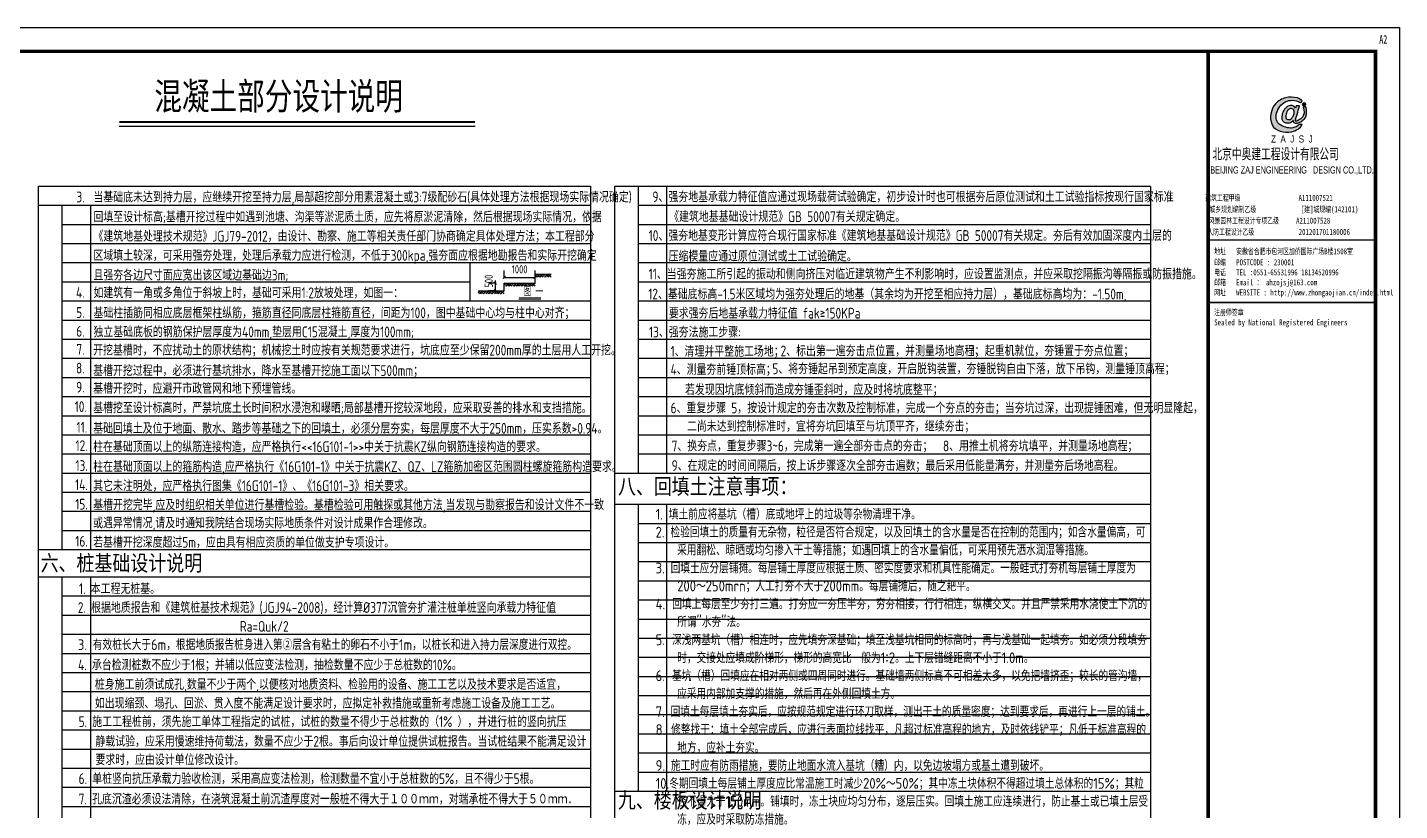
# Model space of a CAD drawing. Extents: x 177291 to 1288761, y 177638 to 322898.
# Drawn here: x 269379 to 309920, y 204682 to 227824 of the extents above; entities that cross this region are included whole.
import ezdxf
from ezdxf.enums import TextEntityAlignment as Align

# ---------------------------------------------------------------- set-up
doc = ezdxf.new("R2010")
doc.units = 0
doc.header["$LTSCALE"] = 1000
for name, color, linetype in [('BORDER', 7, 'Continuous'), ('NUM', 7, 'Continuous'), ('PUB_DIM', 3, 'Continuous'), ('PUB_TEXT', 7, 'Continuous'), ('PUB_TITLE', 4, 'Continuous'), ('STAIR', 2, 'Continuous'), ('TEXT', 7, 'Continuous'), ('TK', 4, 'Continuous'), ('不确定部分', 6, 'Continuous'), ('图签', 3, 'Continuous'), ('填充', 251, 'Continuous'), ('文字', 7, 'Continuous'), ('Ａ细部尺寸', 3, 'Continuous')]:
    doc.layers.add(name, color=color, linetype=linetype)
doc.styles.add('_gyy_title_Arial', font='arial.ttf', dxfattribs={"width": 0.7})
doc.styles.add('_gyy_title_ST', font='', dxfattribs={"width": 0.8})
doc.styles.add('_HZTXT', font='tssdeng.shx', dxfattribs={"width": 0.8, "bigfont": 'tssdchn.shx'})
doc.styles.add('C', font='tssdeng.shx', dxfattribs={"height": 3, "bigfont": 'tssdchn.shx'})
doc.styles.add('DIM_FONT', font='tssdeng.shx', dxfattribs={"width": 0.8, "bigfont": 'tssdchn.shx'})
doc.styles.add('HZ', font='txt.shx', dxfattribs={"width": 0.8, "bigfont": '000hztxt.shx'})
doc.styles.get("Standard").update_dxf_attribs({"font": 'gbenor.shx', "bigfont": 'gbcbig.shx'})
doc.styles.add('TSSD_Norm', font='tssdeng.shx', dxfattribs={"bigfont": 'hztxt.shx'})
doc.styles.add('TSSD_Rein', font='Tssdeng.shx', dxfattribs={"width": 0.7, "bigfont": 'hztxt.shx'})
doc.styles.add('宋体', font='')
doc.styles.get('_gyy_title_ST').set_extended_font_data('SimSun')
doc.styles.get('宋体').set_extended_font_data('SimSun')
doc.dimstyles.new('DIMN80', dxfattribs={"dimscale": 0.8, "dimtxt": 300, "dimasz": 100, "dimexe": 250, "dimexo": 300, "dimgap": 150, "dimtad": 1, "dimdec": 0, "dimzin": 0, "dimdsep": 46, "dimtxsty": 'DIM_FONT', "dimblk": 'ARCHTICK', "dimcen": 0.09, "dimazin": 2, "dimtfac": 1, "dimtdec": 0, "dimtix": 1, "dimtmove": 2, "dimatfit": 3, "dimldrblk": 'ARCHTICK', "dimfxl": 1, "dimtolj": 1, "dimtzin": 0, "dimarcsym": 0})

# ---------------------------------------------------------------- blocks, each defined once
blk = doc.blocks.new('_ArchTick')
at = {"color": 0, "linetype": 'ByBlock', "const_width": 0.4}
blk.add_lwpolyline([(-0.5, -0.5), (0.5, 0.5)], dxfattribs=at)
blk = doc.blocks.new('*D359')
at = {"layer": 'Defpoints', "color": 0, "transparency": 16777216}
for p in [(283205, 220266), (283467, 220266), (283467, 220037)]:
    blk.add_point(p, dxfattribs=at)
at = {"layer": 'PUB_DIM', "color": 0, "lineweight": -2, "transparency": 16777216}
for p, q in [((283227, 220266), (283005, 220266)), ((283205, 220266), (283205, 220346)), ((283205, 220037), (283205, 220266)), ((283227, 220037), (283005, 220037)), ((283205, 220037), (283205, 219957))]:
    blk.add_line(p, q, dxfattribs=at)
at = {"layer": 'PUB_DIM', "color": 0, "lineweight": -2, "transparency": 16777216, "xscale": 80, "yscale": 80, "zscale": 80}
for p, rotation in [((283205, 220266), 270), ((283205, 220037), 90)]:
    blk.add_blockref('_ArchTick', p, dxfattribs=dict(at, rotation=rotation))
at = {"layer": 'PUB_DIM', "color": 0, "transparency": 16777216, "insert": (283010, 220326), "char_height": 240, "attachment_point": 5, "rotation": 90, "style": 'DIM_FONT'}
blk.add_mtext('\\A1;500', dxfattribs=at)
blk = doc.blocks.new('*D360')
at = {"layer": 'Defpoints', "color": 0, "transparency": 16777216}
for p in [(283467, 220191), (284376, 220437), (284376, 220191)]:
    blk.add_point(p, dxfattribs=at)
at = {"layer": 'PUB_DIM', "color": 0, "lineweight": -2, "transparency": 16777216}
for p, q in [((283467, 220431), (283467, 220637)), ((284376, 220431), (284376, 220637)), ((283467, 220437), (284376, 220437))]:
    blk.add_line(p, q, dxfattribs=at)
at = {"layer": 'PUB_DIM', "color": 0, "lineweight": -2, "transparency": 16777216, "xscale": 80, "yscale": 80, "zscale": 80, "rotation": 180}
blk.add_blockref('_ArchTick', (283467, 220437), dxfattribs=at)
at = {"layer": 'PUB_DIM', "color": 0, "lineweight": -2, "transparency": 16777216, "xscale": 80, "yscale": 80, "zscale": 80}
blk.add_blockref('_ArchTick', (284376, 220437), dxfattribs=at)
at = {"layer": 'PUB_DIM', "color": 0, "transparency": 16777216, "insert": (283922, 220677), "char_height": 240, "attachment_point": 5, "style": 'DIM_FONT'}
blk.add_mtext('\\A1;1000', dxfattribs=at)
blk = doc.blocks.new('$LinePat$素土夯实')
at = {"color": 0}
for p, q in [((0, -210), (210, 0)), ((120, -300), (420, 0)), ((420, 0), (608, -188)), ((495, -300), (795, 0)), ((615, 0), (705, -90)), ((210, -210), (300, -300)), ((315, -105), (502, -293)), ((705, -300), (795, -210))]:
    blk.add_line(p, q, dxfattribs=at)
blk = doc.blocks.new('dd')
at = {"layer": '图签'}
h = blk.add_hatch(color=5, dxfattribs=at)
h.set_gradient(color1=(0, 0, 255), color2=(36, 36, 255), one_color=1, tint=0.57)
h.paths.add_polyline_path([(452, 1270, -0.093206), (531, 1562, -0.136321), (716, 1807, -0.161039), (988, 1948, -0.108591), (1307, 1935, -0.049497), (1479, 1861, 0.062627), (1539, 1932, 0.094388), (1351, 2056, 0.136326), (854, 2062, 0.161722), (430, 1810, 0.133661), (243, 1435, 0.158414), (286, 937, 0.22517), (632, 669, 0.138663), (1107, 646, 0.074676), (1375, 753, 0.125344), (1543, 944, 0.006312), (1413, 948, -0.090385), (1244, 833, -0.096745), (1053, 797, -0.073845), (803, 850, -0.140868), (530, 1020, -0.160753)])
h = blk.add_hatch(color=5, dxfattribs=at)
h.set_gradient(color1=(0, 0, 255), color2=(36, 36, 255), one_color=1, tint=0.57)
h.paths.add_polyline_path([(1306, 1289, 0.011169), (1334, 1370, 0.005807), (1431, 1724, 0.01105), (1292, 1724, 0.016796), (1267, 1634, 0.125943), (1203, 1704, 0.083806), (1120, 1739, 0.082879), (1047, 1739, -0.008503), (952, 1710, 0.060057), (844, 1628, 0.086078), (774, 1532, 0.099424), (705, 1347, 0.12153), (690, 1225, 0.102644), (719, 1122, 0.056648), (797, 1042, 0.092914), (913, 1013, 0.194578), (1098, 1064, -0.002562), (1175, 1122, 0.064354), (1167, 1068, 0.172385), (1207, 1017, 0.105458), (1300, 1002, 0.086567), (1454, 1046, 0.047674), (1592, 1136, 0.166359), (1692, 1274, 0.096748), (1728, 1431, 0.03151), (1728, 1548, 0.041815), (1700, 1691, 0.007654), (1588, 1673, -0.009919), (1610, 1585, -0.068269), (1624, 1482, -0.105336), (1605, 1352, -0.14652), (1528, 1223, -0.070486), (1434, 1151, -0.077937), (1341, 1103, -0.127098), (1272, 1084, -0.114215), (1267, 1129, -0.007609)])
h.paths.add_polyline_path([(865, 1245, -0.099994), (863, 1328, -0.050974), (888, 1427, -0.120527), (938, 1529, -0.043888), (1002, 1595, -0.08446), (1063, 1619, -0.147309), (1127, 1607, -0.037474), (1177, 1572, -0.06931), (1209, 1507, -0.067662), (1213, 1431, -0.02676), (1211, 1413, 0.017209), (1183, 1329, -0.048815), (1120, 1223, -0.139096), (1046, 1163, -0.097991), (944, 1153, -0.085394), (909, 1169, -0.149141)], flags=16)
h = blk.add_hatch(color=1, dxfattribs=at)
h.set_gradient(color1=(255, 0, 0), color2=(255, 0, 0), tint=0.57)
h.paths.add_polyline_path([(1557, 1818, 0.386553), (1564, 1757, 0.170676), (1604, 1736, 0.082224), (1657, 1743, 0.087509), (1686, 1766, 0.264235), (1694, 1804, 0.244333), (1636, 1850, 0.30271)])
blk.add_lwpolyline([(1539, 1932, 0.094388), (1351, 2056, 0.136326), (854, 2062, 0.161722), (430, 1810, 0.133661), (243, 1435, 0.158414), (286, 937, 0.22517), (632, 669, 0.138663), (1107, 646, 0.074676), (1375, 753, 0.125344), (1543, 944, 0.006312), (1413, 948, -0.090385), (1244, 833, -0.096745), (1053, 797, -0.073845), (803, 850, -0.140868), (530, 1020, -0.160753), (452, 1270, -0.093206), (531, 1562, -0.136321), (716, 1807, -0.161039), (988, 1948, -0.108591), (1307, 1935, -0.049497), (1479, 1861, 0.062627)], format="xyb", close=True, dxfattribs=at)
for points in [[(1431, 1724, 0.011041), (1292, 1724, 0.016796), (1267, 1634, 0.125943), (1203, 1704, 0.083806), (1120, 1739, 0.082879), (1047, 1739, -0.008503), (952, 1710, 0.060057), (844, 1628, 0.086078), (774, 1532, 0.099424), (705, 1347, 0.12153), (690, 1225, 0.102644), (719, 1122, 0.056648), (797, 1042, 0.092914), (913, 1013, 0.194578), (1098, 1064, -0.002562), (1175, 1122, 0.064354), (1167, 1068, 0.172385), (1207, 1017, 0.105458), (1300, 1002, 0.086567), (1454, 1046, 0.047674), (1592, 1136, 0.166359), (1692, 1274, 0.096748), (1728, 1431, 0.03151), (1728, 1548, 0.041815), (1700, 1691, 0.007654), (1588, 1673, -0.009919), (1610, 1585, -0.068269), (1624, 1482, -0.105336), (1605, 1352, -0.14652), (1528, 1223, -0.070486), (1434, 1151, -0.077937), (1341, 1103, -0.127098), (1272, 1084, -0.114215), (1267, 1129, -0.007609), (1306, 1289, 0.011169), (1334, 1370, 0.005782), (1430, 1722, 0.069025)], [(1694, 1804, 0.243958), (1636, 1850, 0.303117), (1557, 1818, 0.386553), (1564, 1757, 0.170676), (1604, 1736, 0.082224), (1657, 1743, 0.087509), (1686, 1766, 0.264235), (1694, 1804, -7.823139)], [(1213, 1431, 0.067662), (1209, 1507, 0.06931), (1177, 1572, 0.037474), (1127, 1607, 0.147309), (1063, 1619, 0.08446), (1002, 1595, 0.043888), (938, 1529, 0.120527), (888, 1427, 0.050974), (863, 1328, 0.099994), (865, 1245, 0.149141), (909, 1169, 0.085394), (944, 1153, 0.097991), (1046, 1163, 0.139096), (1120, 1223, 0.048815), (1183, 1329, -0.017209), (1211, 1413, 0.02676), (1213, 1431, 0.441273)]]:
    blk.add_lwpolyline(points, format="xyb", dxfattribs=at)
at = {"insert": (246, 492), "char_height": 300, "width": 8000, "attachment_point": 1, "style": 'HZ'}
blk.add_mtext('{\\fArial|b0|i0|c0|p32;Z  A  J  S  J}', dxfattribs=at)

msp = doc.modelspace()

# ---------------------------------------------------------------- linework, layer by layer
at = {"color": 2}
msp.add_line((272093.73, 224911.56), (282608.37, 224911.56), dxfattribs=at)
at = {"layer": 'PUB_TITLE'}
msp.add_line((304263.91, 221544.11), (309213.4, 221544.11), dxfattribs=at)
msp.add_lwpolyline([(250455.83, 227824.14), (309920.47, 227824.14), (309920.47, 185824.15), (250455.83, 185824.15)], close=True, dxfattribs=at)
at = {"layer": 'PUB_TITLE', "const_width": 106.06}
for points in [[(252223.51, 186531.22), (252223.51, 227117.07), (309213.4, 227117.07), (309213.4, 186531.22)], [(304263.91, 227117.07), (309213.4, 227117.07), (309213.4, 186531.22), (304263.91, 186531.22)]]:
    msp.add_lwpolyline(points, close=True, dxfattribs=at)
at = {"layer": 'PUB_TITLE', "const_width": 49.49}
msp.add_lwpolyline([(304263.91, 219691.28), (309213.4, 219691.28)], dxfattribs=at)
at = {"layer": 'STAIR', "const_width": 53.19}
msp.add_lwpolyline([(272095.58, 225028.17), (282607.53, 225028.17)], dxfattribs=at)
at = {"layer": 'TK'}
for p, q in [((269709.24, 188790.21), (269709.24, 223134.29)), ((269709.24, 223134.29), (286014.85, 223134.29)), ((286014.85, 223134.29), (286014.85, 188790.21)), ((286732.3, 188790.21), (286732.3, 223134.29)), ((286732.3, 223134.29), (302558.71, 223134.29)), ((287431.83, 214655.27), (287431.83, 223134.29)), ((288271.27, 214655.27), (288271.27, 223134.29)), ((302558.71, 223122.24), (302558.71, 188790.21)), ((269709.24, 222569.02), (286014.85, 222569.02)), ((270408.77, 212394.19), (270408.77, 222569.02)), ((271248.21, 212394.19), (271248.21, 222569.02)), ((287431.83, 222569.02), (302558.71, 222569.02)), ((270408.77, 222003.75), (286014.85, 222003.75)), ((287431.83, 222003.75), (302558.71, 222003.75)), ((270408.77, 221438.48), (286014.85, 221438.48)), ((287431.83, 221438.48), (302558.71, 221438.48)), ((270408.77, 220873.22), (286014.85, 220873.22)), ((282456.76, 219742.68), (282456.76, 220873.22)), ((287431.83, 220873.22), (302558.71, 220873.22)), ((270408.77, 220307.95), (282456.76, 220307.95)), ((287431.83, 220307.95), (302558.71, 220307.95)), ((270408.77, 219742.68), (286014.85, 219742.68)), ((287431.83, 219742.68), (302558.71, 219742.68)), ((270408.77, 219177.41), (286014.85, 219177.41)), ((287431.83, 219177.41), (302558.71, 219177.41)), ((270408.77, 218612.14), (286014.85, 218612.14)), ((287431.83, 218612.14), (302558.71, 218612.14)), ((270408.77, 218046.87), (286014.85, 218046.87)), ((287431.83, 218046.87), (302558.71, 218046.87)), ((270408.77, 217481.61), (286014.85, 217481.61)), ((287431.83, 217481.61), (302558.71, 217481.61)), ((270408.77, 216916.34), (286014.85, 216916.34)), ((287431.83, 216916.34), (302558.71, 216916.34)), ((270408.77, 216351.07), (286014.85, 216351.07)), ((287431.83, 216351.07), (302558.71, 216351.07)), ((270408.77, 215785.8), (286014.85, 215785.8)), ((287431.83, 215785.8), (302558.71, 215785.8)), ((270408.77, 215220.53), (286014.85, 215220.53)), ((287431.83, 215220.53), (302558.71, 215220.53)), ((270408.77, 214655.27), (286014.85, 214655.27)), ((286732.3, 214655.27), (302558.71, 214655.27)), ((270408.77, 214090), (286014.85, 214090)), ((286732.3, 213734.28), (302558.71, 213734.28)), ((287431.83, 205255.26), (287431.83, 213734.28)), ((288271.27, 205255.26), (288271.27, 213734.28)), ((270408.77, 213524.73), (286014.85, 213524.73)), ((270408.77, 212959.46), (286014.85, 212959.46)), ((287431.83, 213169.01), (302558.71, 213169.01)), ((287431.83, 212603.75), (302558.71, 212603.75)), ((269709.24, 212394.19), (286014.85, 212394.19)), ((287431.83, 212038.48), (302558.71, 212038.48)), ((287431.83, 205255.26), (287431.83, 211982.65)), ((288271.27, 205255.26), (288271.27, 211982.65)), ((269709.24, 211588.64), (286014.85, 211588.64)), ((270408.77, 199718.01), (270408.77, 211588.64)), ((270408.77, 206272.86), (270408.77, 211588.64)), ((271248.21, 199718.01), (271248.21, 211588.64)), ((271248.21, 206272.86), (271248.21, 211588.64)), ((287431.83, 211473.21), (302558.71, 211473.21)), ((270408.77, 211023.37), (286014.85, 211023.37)), ((287431.83, 210907.94), (302558.71, 210907.94)), ((270408.77, 210458.1), (286014.85, 210458.1)), ((287431.83, 210342.67), (302558.71, 210342.67)), ((270408.77, 209892.83), (286014.85, 209892.83)), ((287431.83, 209777.41), (302558.71, 209777.41)), ((270408.77, 209327.56), (286014.85, 209327.56)), ((287431.83, 209212.14), (302558.71, 209212.14)), ((270408.77, 208762.3), (286014.85, 208762.3)), ((287431.83, 208646.87), (302558.71, 208646.87)), ((270408.77, 208197.03), (286014.85, 208197.03)), ((287431.83, 208081.6), (302558.71, 208081.6)), ((270408.77, 207631.76), (286014.85, 207631.76)), ((287431.83, 207516.33), (302558.71, 207516.33)), ((270408.77, 207066.49), (286014.85, 207066.49)), ((287431.83, 206951.06), (302558.71, 206951.06)), ((270408.77, 206501.22), (286014.85, 206501.22)), ((287431.83, 206385.8), (302558.71, 206385.8)), ((270408.77, 205935.96), (286014.85, 205935.96)), ((287431.83, 205820.53), (302558.71, 205820.53)), ((270408.77, 205370.69), (286014.85, 205370.69)), ((286732.3, 205255.26), (302558.71, 205255.26)), ((270408.77, 204805.42), (286014.85, 204805.42))]:
    msp.add_line(p, q, dxfattribs=at)
at = {"layer": '不确定部分'}
msp.add_lwpolyline([(282693.4, 220037.07), (283466.95, 220037.07), (283466.95, 220266.38), (284376.45, 220266.38), (284376.45, 220532.33), (284857.97, 220532.33)], dxfattribs=at)
at = {"layer": 'Ａ细部尺寸', "color": 0}
msp.add_line((283901.32, 219809.07), (284552.17, 219809.07), dxfattribs=at)
at = {"layer": 'Ａ细部尺寸', "color": 0, "const_width": 14.14}
msp.add_lwpolyline([(283901.32, 219850.47), (284552.17, 219850.47)], dxfattribs=at)

# ---------------------------------------------------------------- block references
at = {"layer": '图签', "xscale": 0.70707067020202, "yscale": 0.70707067020202, "zscale": 0.70707067020202}
msp.add_blockref('dd', (305950.69, 224285.7), dxfattribs=at)
at = {"layer": '填充', "yscale": 0.2828282680808723, "zscale": 0.282828268080808}
for p, xscale in [((283466.95, 220266.38), 0.2860055747239759), ((283694.33, 220266.38), 0.2860055747239759), ((283921.7, 220266.38), 0.2860055747239759), ((284149.08, 220266.38), 0.2860055747239759), ((284376.45, 220532.33), 0.302840690347572), ((284617.21, 220532.33), 0.302840690347572), ((282693.4, 220037.07), 0.3243420337186567), ((282951.25, 220037.07), 0.3243420337186567), ((283209.1, 220037.07), 0.3243420337186567)]:
    msp.add_blockref('$LinePat$素土夯实', p, dxfattribs=dict(at, xscale=xscale))

# ---------------------------------------------------------------- texts
at = {"color": 1, "insert": (304391.36, 224255.22), "char_height": 359.1, "width": 9575.9995, "attachment_point": 1, "style": 'HZ'}
msp.add_mtext('北京中奥建工程设计有限公司', dxfattribs=at)
at = {"layer": 'BORDER', "style": '宋体', "width": 0.75}
msp.add_text('混凝土部分设计说明', height=797.839, dxfattribs=at).set_placement((273126.81, 225394.38))
at = {"layer": 'NUM', "color": 7, "true_color": 0xffffff}
msp.add_text('3. 有效桩长大于6m，根据地质报告桩身进入第②层含有粘土的卵石不小于1m，以桩长和进入持力层深度进行双控。', height=318.1818, dxfattribs=at).set_placement((270868.15, 209425.78))
at = {"layer": 'NUM', "color": 7, "true_color": 0xffffff, "insert": (287940.16, 213599.31), "char_height": 318.1818, "attachment_point": 1}
msp.add_mtext_dynamic_manual_height_columns('\\pi-636.36,l636.36;1. 填土前应将基坑（槽）底或地坪上的垃圾等杂物清理干净。\\P2. 检验回填土的质量有无杂物，粒径是否符合规定，以及回填土的含水量是否在控制的范围内；如含水量偏高，可采用翻松、晾晒或均匀掺入干土等措施；如遇回填上的含水量偏低，可采用预先洒水润湿等措施。\\P3. 回填土应分层铺摊。每层铺土厚度应根据土质、密实度要求和机具性能确定。一般蛙式打夯机每层铺土厚度为200～250mrn；人工打夯不大于200mm。每层铺摊后，随之耙平。\\P4.{\\fMS PGothic|b0|i0|c128|p34;\u2002}回填上每层至少夯打三遍。打夯应一夯压半夯，穷夯相接，行行相连，纵横交叉。并且严禁采用水浇使土下沉的所谓"水夯"法。\\P5.{\\fMS PGothic|b0|i0|c134|p34;\u2002}深浅两基坑（槽）相连时，应先填夯深基础；填至浅基坑相同的标高时，再与浅基础一起填夯。如必须分段填夯时，交接处应填成阶梯形，梯形的高宽比一般为1∶2。上下层错缝距离不小于1.0m。\\P6.{\\fMS PGothic|b0|i0|c134|p34;\u2002}基坑（槽）回填应在相对两侧或四周同时进行。基础墙两侧标高不可相差太多，以免把墙挤歪；较长的管沟墙，应采用内部加支撑的措施，然后再在外侧回填土方。\\P7. 回填土每层填土夯实后，应按规范规定进行环刀取样，测出干土的质量密度；达到要求后，再进行上一层的铺土。\\P8. 修整找干：填土全部完成后，应进行表面拉线找平，凡超过标准高程的地方，及时依线铲平；凡低于标准高程的地方，应补土夯实。\\P\\pi0,l0;9. 施工时应有防雨措施，要防止地面水流入基坑（糟）内，以免边坡塌方或基土遭到破坏。\\P\\pi-636.36,l636.36;10.冬期回填土每层铺土厚度应比常温施工时减少20%～50%；其中冻土块体积不得超过填土总体积的15%；其粒径不得大于150mm。铺填时，冻土块应均匀分布，逐层压实。回填土施工应连续进行，防止基土或已填土层受冻，应及时采取防冻措施。', width=14618.551, gutter_width=16631.79, heights=[18891.15], dxfattribs=at)
at = {"layer": 'PUB_TEXT'}
for s, height, style, width, p in [('当基础底未达到持力层，应继续开挖至持力层,局部超挖部分用素混凝土或3:7级配砂石(具体处理方法根据现场实际情况确定)', 318.1818, '_HZTXT', 0.8, (271329.77, 222811.94)), ('回填至设计标高;基槽开挖过程中如遇到池塘、沟渠等淤泥质土质，应先将原淤泥清除，然后根据现场实际情况，依据', 318.1818, '_HZTXT', 0.8, (271329.77, 222225.44)), ('《建筑地基处理技术规范》JGJ79-2012，由设计、勘察、施工等相关责任部门协商确定具体处理方法；本工程部分', 318.1818, '_HZTXT', 0.8, (271329.77, 221654.53)), ('如建筑有一角或多角位于斜坡上时，基础可采用1:2放坡处理，如图一：', 318.1818, '_HZTXT', 0.8, (271329.77, 219982.22)), ('图 一', 247.475, 'TSSD_Rein', 0.7, (284036.59, 220007.86)), ('基础柱插筋同相应底层框架柱纵筋，箍筋直径同底层柱箍筋直径，间距为100，图中基础中心均与柱中心对齐；', 318.1818, '_HZTXT', 0.8, (271329.77, 219389.8)), ('独立基础底板的钢筋保护层厚度为40mm,垫层用C15混凝土,厚度为100mm;', 318.1818, '_HZTXT', 0.8, (271329.77, 218828.52))]:
    msp.add_text(s, height=height, dxfattribs=dict(at, style=style, width=width)).set_placement(p, align=Align.MIDDLE_LEFT)
at = {"layer": 'PUB_TEXT', "style": '_HZTXT', "width": 0.8}
for s, p in [('9、强夯地基承载力特征值应通过现场载荷试验确定，初步设计时也可根据夯后原位测试和土工试验指标按现行国家标准', (287845.03, 222659.24)), ('《建筑地基基础设计规范》GB 50007有关规定确定。', (288337.92, 222075.25)), ('10、强夯地基变形计算应符合现行国家标准《建筑地基基础设计规范》GB 50007有关规定。夯后有效加固深度内土层的', (287733.9, 221515.83)), ('压缩模量应通过原位测试或土工试验确定。', (288322.56, 220906.53)), ('11、当强夯施工所引起的振动和侧向挤压对临近建筑物产生不利影响时，应设置监测点，并应采取挖隔振沟等隔振或防振措施。', (287733.9, 220377.9)), ('12、基础底标高-1.5米区域均为强夯处理后的地基（其余均为开挖至相应持力层），基础底标高均为：-1.50m,', (287721.78, 219786.61)), ('要求强夯后地基承载力特征值 fak≥150KPa', (288329.65, 219220.98)), ('13、强夯法施工步骤:', (287742.84, 218664.47)), ('开挖基槽时，不应扰动土的原状结构；机械挖土时应按有关规范要求进行，坑底应至少保留200mm厚的土层用人工开挖。', (271320.63, 218129)), ('2、标出第一遍夯击点位置，并测量场地高程；', (291631.7, 218106.31)), ('基槽开挖过程中，必须进行基坑排水，降水至基槽开挖施工面以下500mm；', (271320.63, 217524.09)), ('基槽开挖时，应避开市政管网和地下预埋管线。', (271320.63, 216998.06)), ('基槽挖至设计标高时，严禁坑底土长时间积水浸泡和曝晒;局部基槽开挖较深地段，应采取妥善的排水和支挡措施。', (271320.63, 216424)), ('基础回填土及位于地面、散水、踏步等基础之下的回填土，必须分层夯实，每层厚度不大于250mm，压实系数>0.94。', (271320.63, 215819.37)), ('柱在基础顶面以上的纵筋连接构造，应严格执行<<16G101-1>>中关于抗震KZ纵向钢筋连接构造的要求。', (271320.63, 215274.11)), ('柱在基础顶面以上的箍筋构造,应严格执行《16G101-1》中关于抗震KZ、QZ、LZ箍筋加密区范围圆柱螺旋箍筋构造要求。', (271320.63, 214687.06)), ('其它未注明处，应严格执行图集《16G101-1》、《16G101-3》相关要求。', (271320.63, 214120.39)), ('基槽开挖完毕,应及时组织相关单位进行基槽检验。基槽检验可用触探或其他方法,当发现与勘察报告和设计文件不一致', (271320.63, 213559.91)), ('或遇异常情况,请及时通知我院结合现场实际地质条件对设计成果作合理修改。', (271320.63, 213022.63)), ('若基槽开挖深度超过5m，应由具有相应资质的单位做支护专项设计。', (271320.63, 212450.77)), ('2. 根据地质报告和《建筑桩基技术规范》(JGJ94-2008)，经计算%%C377沉管夯扩灌注桩单桩竖向承载力特征值', (270868.15, 210523.51)), ('4. 承台检测桩数不应少于1根；并辅以低应变法检测，抽检数量不应少于总桩数的10%%%。', (270875.24, 208828.86)), ('桩身施工前须试成孔,数量不少于两个,以便核对地质资料、检验用的设备、施工工艺以及技术要求是否适宜，', (271370.36, 208251.58)), ('如出现缩颈、塌孔、回淤、贯入度不能满足设计要求时，应拟定补救措施或重新考虑施工设备及施工工艺。', (271370.36, 207694.37)), ('5. 施工工程桩前，须先施工单体工程指定的试桩，试桩的数量不得少于总桩数的（1%%% ），并进行桩的竖向抗压', (270892.19, 207152.24)), ('静载试验，应采用慢速维持荷载法，数量不应少于2根。事后向设计单位提供试桩报告。当试桩结果不能满足设计', (271387.78, 206568.34)), ('要求时，应由设计单位修改设计。', (271387.78, 206026.1)), ('6. 单桩竖向抗压承载力验收检测，采用高应变法检测，检测数量不宜小于总桩数的5%%%，且不得少于5根。', (270892.19, 205466.79)), ('7. 孔底沉渣必须设法清除，在浇筑混凝土前沉渣厚度对一般桩不得大于１００ｍｍ，对端承桩不得大于５０ｍｍ．', (270892.19, 204863.84))]:
    msp.add_text(s, height=318.1818, dxfattribs=at).set_placement(p)
for s, p in [('3.', (271067.4, 222814.67)), ('4.', (271067.4, 219991.81)), ('5.', (271067.4, 219399.39)), ('6.', (271067.4, 218844.91)), ('7.', (271067.4, 218311.69)), ('8.', (271067.4, 217756.01)), ('9.', (271067.4, 217193.54)), ('10.', (271134.11, 216619.48)), ('11.', (271144.15, 216009.44)), ('12.', (271156.53, 215464.18)), ('13.', (271160.81, 214877.13)), ('14.', (271160.81, 214310.46)), ('15.', (271160.81, 213735.76)), ('16.', (271160.81, 212640.64))]:
    msp.add_text(s, height=318.182, dxfattribs=at).set_placement(p, align=Align.MIDDLE_RIGHT)
at = {"layer": 'PUB_TEXT', "color": 3, "style": '_HZTXT', "width": 0.8}
for s, p in [('区域填土较深，可采用强夯处理，处理后承载力应进行检测，不低于300kpa,强夯面应根据地勘报告和实际开挖确定', (271329.77, 221086.75)), ('且强夯各边尺寸面应宽出该区域边基础边3m;', (271329.77, 220506.2))]:
    msp.add_text(s, height=318.1818, dxfattribs=at).set_placement(p, align=Align.MIDDLE_LEFT)
at = {"layer": 'PUB_TITLE', "width": 0.7}
for s, height, style, p in [('A2', 250, '_gyy_title_ST', (309438.78, 227345.88)), ('BEIJING ZAJ ENGINEERING   DESIGN CO.,LTD.', 212.121, '_gyy_title_Arial', (306744.45, 223506.61)), ('建筑工程甲级                 A111007521             ', 176.7675, '_gyy_title_ST', (306719.79, 222700.14)), ('城乡规划编制乙级             [建]城规编(142101)', 176.7675, '_gyy_title_ST', (306501.3, 222363.14)), ('风景园林工程设计专项乙级     A211007528           ', 176.7675, '_gyy_title_ST', (306631.79, 222026.82)), ('人防工程设计乙级             201201701180006', 176.7675, '_gyy_title_ST', (306347.91, 221693.23))]:
    msp.add_text(s, height=height, dxfattribs=dict(at, style=style)).set_placement(p, align=Align.CENTER)
at = {"layer": 'PUB_TITLE', "style": '_gyy_title_ST', "width": 0.7}
for s, height, p in [('地址   安徽省合肥市包河区加侨国际广场B楼1508室', 176.7675, (304442.83, 221118.94)), ('邮编   POSTCODE : 230001', 176.7675, (304442.83, 220796.06)), ('电话   TEL :0551-65531996 18134520996', 176.7675, (304442.83, 220499.09)), ('邮箱   Email ： ahzojsj@163.com', 176.7675, (304442.83, 220202.12)), ('网址   WEBSITE : http://www.zhongaojian.cn/index.html', 176.7675, (304442.83, 219903.41)), ('注册师签章', 176.767, (304442.83, 219316.54)), ('Sealed by National Registered Engineers', 176.7675, (304443.79, 219019.57))]:
    msp.add_text(s, height=height, dxfattribs=at).set_placement(p)
at = {"layer": 'TEXT', "style": 'TSSD_Norm', "width": 0.8}
for s, p in [('1、清理并平整施工场地；', (288381.28, 218093.15)), ('3、起重机就位，夯锤置于夯点位置；', (297202.81, 218111.22)), ('4、测量夯前锤顶标高；', (288381.28, 217557.63)), ('5、将夯锤起吊到预定高度，开启脱钩装置，夯锤脱钩自由下落，放下吊钩，测量锤顶高程；', (291388.47, 217577.65)), ('若发现因坑底倾斜而造成夯锤歪斜时，应及时将坑底整平；', (288808.16, 216961.51)), ('6、重复步骤 5，按设计规定的夯击次数及控制标准，完成一个夯点的夯击；当夯坑过深，出现提锤困难，但无明显隆起，', (288381.28, 216421.55)), ('二尚未达到控制标准时，宜将夯坑回填至与坑顶平齐，继续夯击；', (288867.03, 215879.72)), ('7、换夯点，重复步骤3~6，完成第一遍全部夯击点的夯击；  8、用推土机将夯坑填平，并测量场地高程；', (288412.24, 215298.74)), ('9、在规定的时间间隔后，按上诉步骤逐次全部夯击遍数；最后采用低能量满夯，并测量夯后场地高程。', (288412.24, 214717.03))]:
    msp.add_text(s, height=318.1818, dxfattribs=at).set_placement(p)
at = {"layer": 'TEXT', "color": 3, "style": 'TSSD_Norm'}
for s, p in [('八、回填土注意事项：', (286824.79, 213820.08)), ('九、楼板设计说明', (286824.79, 204547.82))]:
    msp.add_text(s, height=530.303, dxfattribs=at).set_placement(p, align=Align.BOTTOM_LEFT)
msp.add_text('六、桩基础设计说明', height=530.303, dxfattribs=at).set_placement((269767.85, 211712.38))
at = {"layer": '文字', "color": 6, "style": 'C', "width": 0.8}
for s, p in [('1. 本工程无桩基。', (270900.58, 211080.28)), ('Ra=Quk/2', (275655.94, 209965.69))]:
    msp.add_text(s, height=318.182, dxfattribs=at).set_placement(p)

# ---------------------------------------------------------------- dimensions: what is measured, and where the dimension line sits
at = {"layer": 'PUB_DIM'}
dim = msp.add_linear_dim(base=(283205, 220266.38), p1=(283466.95, 220037.07), p2=(283466.95, 220266.38), angle=90, text='500', dimstyle='DIMN80', dxfattribs=at)
dim.commit()
dim.dimension.update_dxf_attribs({"geometry": '*D359', "text_midpoint": (283009.85, 220325.73), "dimtype": 161})
dim = msp.add_aligned_dim(p1=(283466.95, 220191.38), p2=(284376.45, 220191.38), distance=246.04, text='1000', dimstyle='DIMN80', dxfattribs=at)
dim.commit()
dim.dimension.update_dxf_attribs({"geometry": '*D360', "text_midpoint": (283921.7, 220677.42)})

doc.saveas('drawing.dxf')
